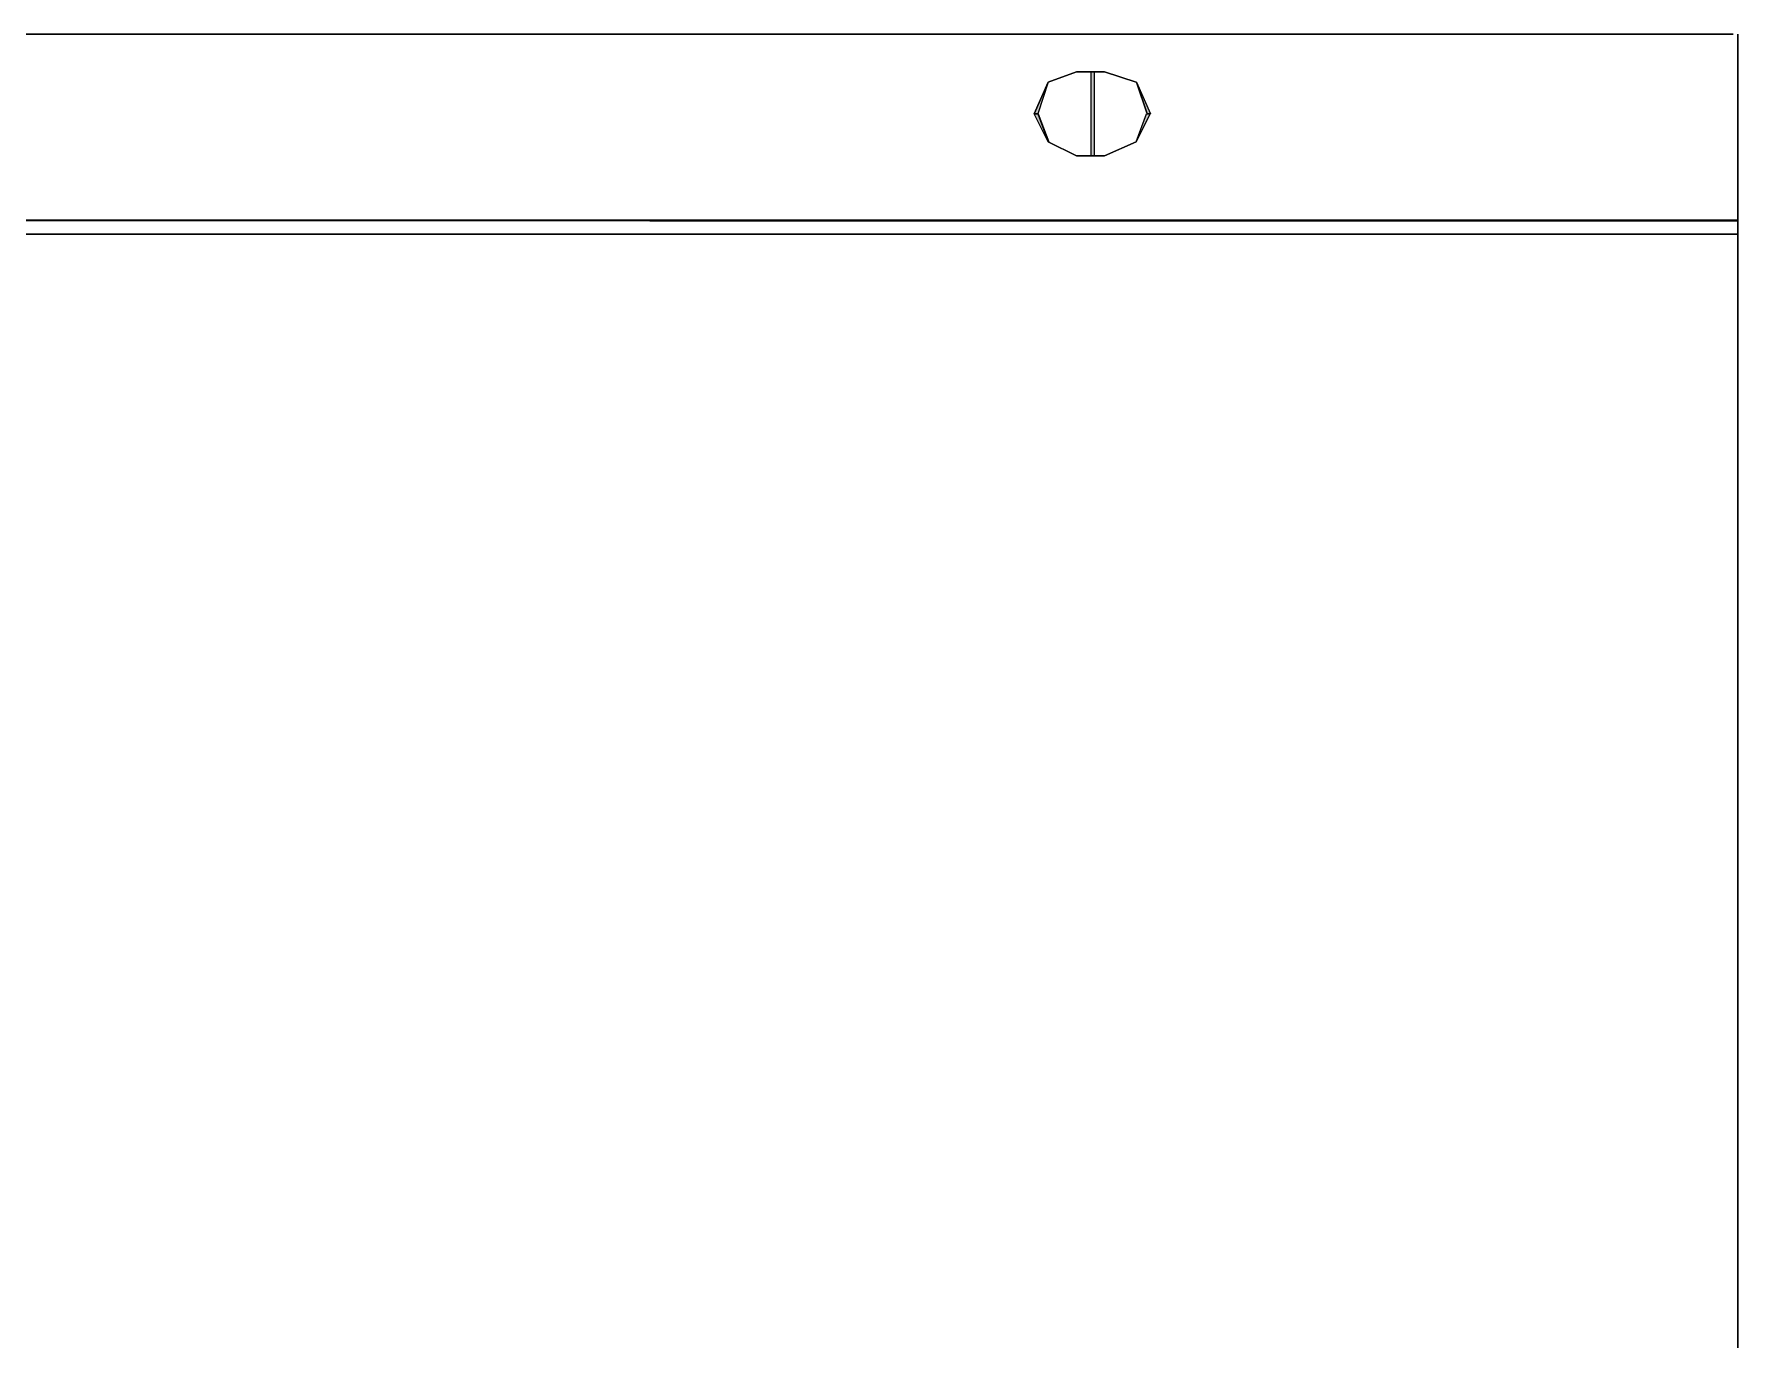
# Model space of a CAD drawing. Header units: millimetres. Extents: x 41 to 1635, y 11 to 1528.
# Drawn here: x 1431.4 to 1634.9, y 1371.9 to 1527.9 of the extents above; entities that cross this region are included whole.
import ezdxf

# ---------------------------------------------------------------- set-up
doc = ezdxf.new("R2010")
doc.units = ezdxf.units.MM
doc.header["$LTSCALE"] = 8
for name, color, linetype in [('1', 7, 'CONTINUOUS'), ('Layer1', 3, 'CONTINUOUS'), ('PDF2_Geometry', 7, 'CONTINUOUS'), ('PDF2_Solid Fills', 7, 'CONTINUOUS')]:
    doc.layers.add(name, color=color, linetype=linetype)

# ---------------------------------------------------------------- blocks, each defined once
blk = doc.blocks.new('Sinee')
at = {"layer": 'Layer1'}
blk.add_point((203.43, 0), dxfattribs=at)
at = {"layer": 'PDF2_Geometry', "lineweight": 5}
for points in [[(389.45, 0), (0, 0)], [(389.45, 0), (0, 0)], [(390, 0), (390, -696.11)], [(390, -0.03), (390, -696.14)], [(307.61, -5.76), (305.94, -9.53)], [(307.61, -5.76), (306.35, -9.53), (305.94, -9.53)], [(310.97, -4.5), (307.61, -5.76)], [(310.97, -4.5), (307.61, -5.76)], [(314.32, -4.5), (310.97, -4.5)], [(314.32, -4.5), (310.97, -4.5)], [(313.13, -4.5), (312.71, -4.5), (312.71, -14.56), (313.13, -14.56)], [(318.1, -5.76), (314.32, -4.5)], [(318.1, -5.76), (314.32, -4.5)], [(319.42, -9.53), (318.17, -5.76)], [(319.84, -9.53), (319.42, -9.53), (318.17, -5.76)], [(305.94, -9.53), (306.35, -9.53), (307.61, -12.88)], [(306.42, -9.53), (307.68, -12.88)], [(318.1, -12.88), (319.77, -9.53)], [(318.1, -12.88), (319.35, -9.53), (319.77, -9.53)], [(307.61, -12.88), (310.97, -14.56)], [(307.61, -12.88), (310.97, -14.56)], [(314.32, -14.56), (318.1, -12.88)], [(314.32, -14.56), (318.1, -12.88)], [(310.97, -14.56), (314.32, -14.56)], [(310.97, -14.56), (314.32, -14.56)], [(0, -22.23), (390, -22.35)], [(0, -22.23), (390, -22.23)], [(390, -673.89), (390, -22.23)], [(390, -23.9), (1.68, -23.9)], [(390, -23.9), (1.68, -23.9)], [(390, -680.87), (390, -29.21)]]:
    blk.add_lwpolyline(points, close=True, dxfattribs=at)
for points in [[(389.45, 0), (0, 0), (389.45, 0)], [(310.97, -4.5), (307.61, -5.76), (310.97, -4.5)], [(314.32, -4.5), (310.97, -4.5), (314.32, -4.5)], [(318.1, -5.76), (314.32, -4.5), (318.1, -5.76)], [(307.61, -12.88), (310.97, -14.56), (307.61, -12.88)], [(314.32, -14.56), (318.1, -12.88), (314.32, -14.56)], [(390, -12.93), (390, -696.14), (390, -12.93)], [(310.97, -14.56), (314.32, -14.56), (310.97, -14.56)], [(390, -23.9), (1.68, -23.9), (390, -23.9)], [(390, -678.38), (390, -26.72), (390, -678.38)]]:
    blk.add_lwpolyline(points, dxfattribs=at)
at = {"layer": 'PDF2_Solid Fills', "lineweight": 5, "transparency": 33554559}
for points in [[(307.61, -5.76), (305.94, -9.53), (306.35, -9.53)], [(313.13, -4.5), (312.71, -4.5), (313.13, -14.56)], [(312.71, -4.5), (313.13, -14.56), (312.71, -14.56)], [(319.84, -9.53), (319.42, -9.53), (318.17, -5.76)], [(305.94, -9.53), (306.35, -9.53), (307.61, -12.88)], [(318.1, -12.88), (319.77, -9.53), (319.35, -9.53)]]:
    blk.add_solid(points, dxfattribs=at)

msp = doc.modelspace()

# ---------------------------------------------------------------- block references
at = {"layer": '1'}
msp.add_blockref('Sinee', (1244.92, 1527.93), dxfattribs=at)

doc.saveas('drawing.dxf')
